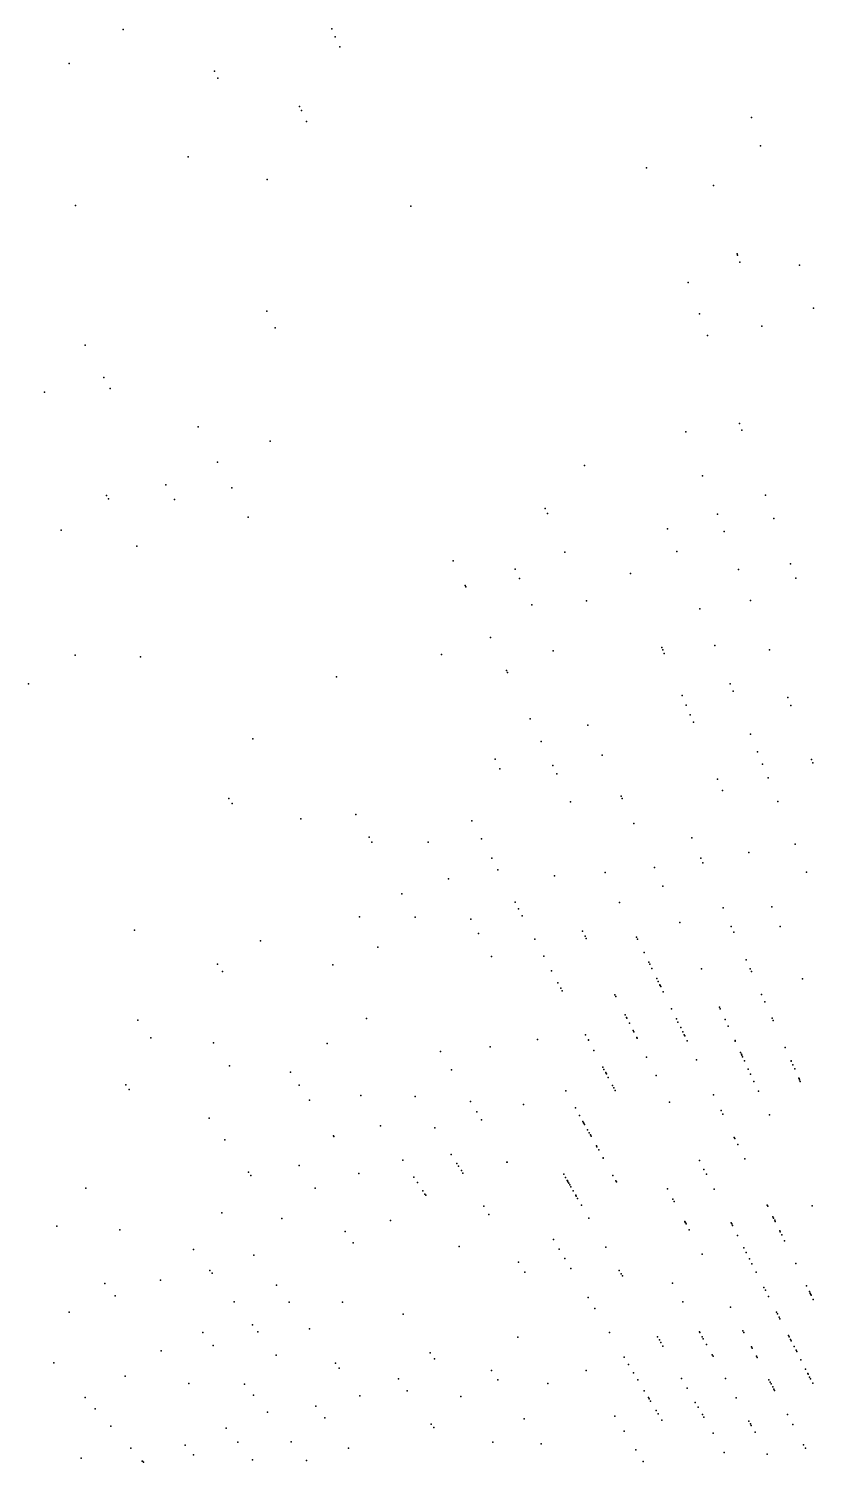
# Model space of a CAD drawing. Header units: metres. Extents: x -4327 to 4266, y -3886 to 3992.
# Drawn here: x -298.2 to -164.5, y 309.5 to 553.8 of the extents above; entities that cross this region are included whole.
import ezdxf

# ---------------------------------------------------------------- set-up
doc = ezdxf.new("R2010")
doc.units = ezdxf.units.M

msp = doc.modelspace()

# ---------------------------------------------------------------- linework, layer by layer
for p in [(-282.1, 553.66, 2460.76), (-246.56, 553.78, 2422.82), (-245.95, 552.41, 2428.09), (-245.19, 550.7, 2454.82), (-291.29, 547.84, 2468.47), (-266.57, 546.56, 2470.51), (-265.98, 545.35, 2470.84), (-252.05, 540.51, 2422.93), (-251.74, 539.86, 2460.42), (-250.85, 537.94, 2428.52), (-175.02, 538.67, 2093.23), (-173.45, 533.82, 2074.4), (-271.04, 531.95, 2471.92), (-257.56, 528.07, 2438.47), (-192.92, 530.04, 2121.29), (-181.49, 527.07, 2096.4), (-290.26, 523.65, 2467.14), (-233.09, 523.53, 2378.43), (-177.47, 515.42, 2096.02), (-177.39, 515.17, 2099.71), (-176.98, 514, 2080.92), (-166.85, 513.51, 2090.14), (-185.81, 510.51, 2098.31), (-164.47, 506.18, 2088.5), (-257.65, 505.67, 2419.07), (-183.87, 505.19, 2085.83), (-256.2, 502.83, 2441.37), (-182.53, 501.49, 2098.97), (-173.23, 503.09, 2092.67), (-288.59, 499.85, 2478.43), (-285.41, 494.34, 2475.54), (-295.52, 491.82, 2463.82), (-284.34, 492.48, 2478.6), (-177.07, 486.49, 2088.54), (-269.34, 485.91, 2439.8), (-186.2, 485.06, 2096.06), (-176.65, 485.34, 2103.26), (-257.06, 483.47, 2447.75), (-266.03, 479.93, 2446.72), (-203.46, 479.32, 2090.89), (-183.34, 477.61, 2088.25), (-284.94, 474.22, 2479.53), (-274.84, 476.04, 2444.72), (-263.61, 475.56, 2455.78), (-172.63, 474.29, 2094.8), (-284.61, 473.66, 2476.6), (-273.39, 473.53, 2456.89), (-210.16, 472.02, 2089.31), (-260.82, 470.53, 2442.45), (-209.77, 471.14, 2090.32), (-180.83, 471.07, 2099.21), (-171.19, 470.34, 2087.33), (-292.66, 468.35, 2481.54), (-189.32, 468.58, 2097.48), (-179.68, 468.08, 2101), (-279.77, 465.62, 2206.88), (-206.84, 464.57, 2090.54), (-187.75, 464.71, 2100.28), (-225.88, 463.12, 2207.15), (-168.37, 462.58, 2093.14), (-215.3, 461.7, 2089.29), (-214.54, 460.08, 2086.89), (-195.65, 460.92, 2093.19), (-177.21, 461.65, 2092.36), (-167.48, 460.14, 2107.87), (-223.83, 458.91, 2079.23), (-223.72, 458.69, 2088.04), (-212.45, 455.6, 2081.4), (-203.15, 456.28, 2092.98), (-183.8, 454.93, 2081.19), (-175.16, 456.32, 2093.7), (-219.5, 450.05, 2083.17), (-227.84, 447.16, 2092.92), (-208.8, 447.78, 2116.34), (-190.31, 448.33, 2101.81), (-190.14, 447.94, 2084.45), (-189.88, 447.33, 2102.31), (-181.27, 448.66, 2083.03), (-171.94, 447.91, 2101.68), (-290.32, 447.05, 2464.77), (-279.15, 446.73, 2448.73), (-245.73, 443.31, 2088.63), (-216.76, 444.43, 2118.05), (-216.59, 444.07, 2116.34), (-298.22, 442.13, 2485.68), (-186.84, 440.18, 2099.99), (-178.63, 442.12, 2104.66), (-178.14, 440.9, 2104.19), (-168.84, 439.84, 2090.06), (-186.12, 438.48, 2102.46), (-168.3, 438.43, 2099.36), (-212.73, 436.17, -124.51), (-202.88, 435.08, 2102.9), (-185.44, 436.87, 2105.42), (-184.9, 435.59, 2093.95), (-260.03, 432.76, 2090.4), (-175.17, 433.56, 2101.1), (-210.86, 432.33, 2096.53), (-200.49, 429.96, 2093.93), (-173.97, 430.58, 2097.45), (-218.73, 429.28, 2084.29), (-217.91, 427.66, 2097.28), (-208.86, 428.22, 2097.57), (-173.11, 428.46, 2097.96), (-164.76, 429.23, 2098.22), (-164.55, 428.66, 2100.91), (-208.18, 426.82, 2090.75), (-180.78, 425.89, 2084.27), (-172.16, 426.12, 2102.87), (-197.25, 423.01, 2091.81), (-179.97, 423.97, 2096.5), (-264.08, 422.62, 2103.53), (-263.53, 421.73, 2094.01), (-205.85, 422.05, 2099.12), (-197.07, 422.61, 2089.86), (-170.54, 422.09, 2099.46), (-251.83, 419.12, 2094.43), (-242.43, 419.9, 2082.04), (-222.68, 418.79, -118.95), (-195.07, 418.34, 2106.52), (-240.2, 416.04, 2093.85), (-221.06, 415.75, 2115.74), (-185.17, 415.91, 2094.08), (-239.71, 415.19, 2094.84), (-230.13, 415.17, 2095.15), (-175.49, 413.43, 2093.36), (-167.59, 414.8, 2101.92), (-219.28, 412.41, 2115.04), (-218.25, 410.47, 2083.52), (-191.57, 410.83, 2085.04), (-183.62, 412.41, 2104.12), (-183.28, 411.65, 2105.83), (-226.67, 408.93, 2095.47), (-208.61, 409.42, 2108), (-199.97, 410, 2098.24), (-165.66, 410.03, 2083.33), (-234.62, 406.38, 2097.66), (-190.1, 407.67, 2096.54), (-215.31, 404.95, 2115.1), (-214.72, 403.83, 2114.86), (-197.49, 404.9, 96.66), (-179.85, 403.95, 2088.71), (-171.56, 404.17, 2090.9), (-241.82, 402.45, 2098.88), (-232.33, 402.41, 2098.68), (-222.86, 402.05, 2086.97), (-214.08, 402.63, 2097.5), (-187.22, 401.5, 2087), (-178.45, 400.8, 2100.67), (-170.12, 400.79, 2101.88), (-280.2, 400.17, 2108.14), (-258.68, 398.34, 2096.37), (-221.52, 399.62, 2090.65), (-211.96, 398.64, 2098.74), (-203.81, 400, 2092.38), (-203.39, 399.17, 2104.85), (-203.17, 398.75, 2097.03), (-194.59, 398.97, 95.24), (-194.44, 398.66, 124.7), (-178.02, 399.84, 2089.91), (-238.71, 397.28, 2087.93), (-193.32, 396.37, 105.75), (-266.02, 394.39, 2094.4), (-246.35, 394.25, 2094.27), (-219.32, 395.66, 2119.77), (-210.42, 395.74, 2105.83), (-192.5, 394.69, 95.97), (-192.35, 394.38, 100.93), (-191.99, 393.63, 101.23), (-183.52, 393.57, 2090.63), (-175.92, 395.11, 2087.92), (-175.23, 393.57, 2102.82), (-265.16, 393.12, 2092.96), (-209.08, 393.22, 2098), (-208.01, 391.2, 2092.87), (-191.15, 391.91, 87.6), (-190.9, 391.41, 46.85), (-175.02, 393.1, 2094.51), (-166.34, 391.88, 2089.57), (-207.51, 390.28, 2099.22), (-207.28, 389.83, 2091.15), (-198.28, 389.14, 2091.13), (-198.15, 388.89, 2107.02), (-190.63, 390.86, 50.15), (-190.61, 390.81, 91.06), (-190.58, 390.76, 48.93), (-190.49, 390.55, 52.99), (-190.06, 389.68, 95.74), (-173.28, 389.19, 2091.04), (-188.65, 386.78, 43.21), (-180.48, 387.04, 48.07), (-180.35, 386.77, 52.75), (-172.73, 387.97, 2090.3), (-279.61, 384.85, 2110.3), (-240.63, 385.09, 2099.71), (-196.55, 385.75, 51.6), (-196.32, 385.29, 2081.81), (-196.26, 385.18, 43.65), (-195.82, 384.32, 35.01), (-187.8, 385.04, 34.07), (-187.54, 384.51, 35.2), (-187.08, 383.57, 41.21), (-179.5, 384.93, 56.74), (-178.97, 383.81, 2102.02), (-171.48, 385.16, 2092.7), (-171.3, 384.75, 2090.5), (-277.42, 381.83, -81.76), (-211.49, 381.54, 2100.17), (-203.3, 382.35, 2096.24), (-202.82, 381.46, 2091.34), (-202.8, 381.41, 2091.1), (-195.17, 383.05, 30.65), (-195.06, 382.83, 42.44), (-194.58, 381.89, 34.56), (-194.54, 381.8, 41.38), (-194.51, 381.75, 44.44), (-186.73, 382.85, 36.21), (-186.49, 382.35, 42.25), (-186.4, 382.18, 44.11), (-185.99, 381.33, 2105.94), (-177.82, 381.34, 2094.4), (-177.79, 381.27, 33.22), (-266.74, 380.95, 2095), (-247.33, 380.85, 2110.96), (-228.03, 379.51, 2091.4), (-219.56, 380.28, 2096.76), (-201.86, 379.64, 36.32), (-176.88, 379.33, 37.88), (-176.74, 379.02, 36.01), (-176.67, 378.86, 43.13), (-169.27, 380.18, 2089.2), (-264.01, 377.04, 2084.28), (-226.14, 376.36, 2090.9), (-200.35, 376.81, 20.38), (-200.16, 376.45, 18.27), (-192.88, 378.55, 2079.54), (-184.41, 378.09, 2082.18), (-176.53, 378.57, 43.79), (-176.22, 377.9, 43.71), (-175.57, 376.5, 36.23), (-168.26, 377.92, 43.82), (-168.23, 377.86, 2094.3), (-167.96, 377.24, 41.24), (-167.96, 377.24, 41.24), (-167.65, 376.55, 2093.05), (-281.67, 373.79, 2103.05), (-253.6, 375.98, 2097.02), (-252.12, 373.78, 2095.8), (-199.86, 375.89, 21.26), (-199.78, 375.72, 13.58), (-199.75, 375.68, 3.13), (-199.44, 375.08, 19.36), (-191.27, 375.39, 2091.23), (-175.16, 375.63, 2092.6), (-174.59, 374.4, 2085.73), (-166.94, 374.96, 35.8), (-166.9, 374.87, 33.98), (-166.82, 374.69, 36.22), (-166.7, 374.41, 39.58), (-281.08, 373.01, 2104.03), (-241.59, 372.02, 2089.69), (-232.33, 371.81, 2099.21), (-206.64, 372.78, 2092.02), (-198.7, 373.7, 3.12), (-198.49, 373.3, 13.49), (-198.24, 372.83, 2090.02), (-181.5, 372.13, 2090.39), (-173.81, 372.75, 2094.5), (-250.37, 371.19, 2098.01), (-222.89, 370.95, 2089.15), (-221.84, 369.21, 2090.84), (-213.89, 370.47, 2082.26), (-205.02, 369.87, -17.42), (-188.97, 370.87, 2095.56), (-180.19, 369.44, 2093.28), (-267.47, 368.15, 2093.11), (-238.24, 366.85, 2088.69), (-229, 366.48, 2097.7), (-221.03, 367.86, 2094.74), (-204.32, 368.6, -26.12), (-203.76, 367.59, 2103.93), (-203.62, 367.34, -32.48), (-203.59, 367.28, -21.89), (-203.47, 367.07, -16.15), (-179.88, 368.82, 2083.73), (-171.94, 368.73, 2090.02), (-264.79, 364.45, 2094.09), (-246.28, 365.13, 2086.01), (-246.2, 365, 2085.28), (-202.97, 366.17, -22.28), (-202.96, 366.15, -17.48), (-202.66, 365.61, -28.66), (-202.48, 365.28, -60.44), (-202.36, 365.06, -17.2), (-177.94, 364.82, 22.05), (-177.87, 364.68, 20.27), (-226.18, 361.97, 2100.83), (-201.44, 363.41, -35.32), (-201.35, 363.25, -37.36), (-201.05, 362.71, 2093.83), (-177.36, 363.63, 18.44), (-177.35, 363.63, 12.03), (-252.13, 360.08, 2098.97), (-234.43, 360.99, 2089.37), (-225.21, 360.41, -133.62), (-224.93, 359.96, -134.47), (-224.46, 359.21, -137.24), (-216.71, 360.66, 2094.4), (-216.68, 360.62, 2094.16), (-200.3, 361.35, -22.22), (-200.28, 361.31, -77.15), (-183.89, 360.9, -23.78), (-183.11, 359.37, 2090.19), (-176.17, 361.19, 2088.69), (-260.76, 358.91, 2095.56), (-260.36, 358.36, 2086.75), (-241.94, 358.68, 2100.15), (-232.54, 358.08, 2089.83), (-231.95, 357.17, 2090.31), (-224.2, 358.79, -124.44), (-207.02, 358.58, -68.94), (-206.71, 358.03, -71.15), (-206.71, 358.03, -58.22), (-206.43, 357.54, -53.09), (-206.4, 357.49, -47.37), (-206.29, 357.31, -67.08), (-206.29, 357.31, -51.23), (-206.13, 357.03, -67.49), (-205.97, 356.75, -56.18), (-198.63, 358.34, -73.51), (-198.13, 357.44, -77.71), (-198.04, 357.26, -76.05), (-182.7, 358.57, -21.42), (-288.46, 356.22, 2119.5), (-249.41, 356.2, 2099.19), (-231.03, 355.75, 2087.85), (-230.68, 355.21, 2090.53), (-230.54, 355, 2089.3), (-205.8, 356.46, -69.92), (-205.41, 355.78, -74.4), (-204.96, 355, -69.4), (-204.93, 354.95, -68.24), (-204.87, 354.85, -51.78), (-204.65, 354.47, -56.96), (-189.34, 356.09, -46.73), (-188.4, 354.32, -39.63), (-181.4, 356.02, 2107.71), (-265.27, 352.02, 2093.35), (-220.66, 353.13, 2102.41), (-220.66, 353.13, 2090.43), (-203.99, 353.32, -71.82), (-188.21, 353.96, -43.57), (-172.32, 353.3, 2104.86), (-172.24, 353.14, -119.77), (-164.69, 353.18, 2099.39), (-293.44, 349.71, 2105.32), (-255.04, 351.03, 2088.91), (-236.56, 350.72, 2088.08), (-219.79, 351.73, 2094.07), (-202.72, 351.12, -68.87), (-186.38, 350.52, -44.68), (-186.29, 350.35, -83.55), (-186.27, 350.33, -44.44), (-186.17, 350.14, -41.79), (-186.17, 350.13, -44.19), (-178.5, 350.32, -49.26), (-178.39, 350.11, -47.05), (-178.25, 349.83, -45.49), (-171.35, 351.32, 2105.78), (-171.24, 351.1, -21.86), (-171.06, 350.73, -114.78), (-170.95, 350.5, 2094.51), (-282.68, 349.08, 2093.6), (-244.27, 348.85, 2090.31), (-242.91, 346.9, 2090.28), (-208.78, 347.48, 2094.63), (-185.63, 349.12, -47.56), (-177.37, 348.12, 2098.44), (-170.2, 348.96, -24.07), (-170.1, 348.75, -23.84), (-169.84, 348.23, -132.58), (-169.36, 347.23, -135.03), (-270.11, 345.73, 2100.67), (-259.82, 344.79, 2089.87), (-224.85, 346.24, 2090.37), (-207.78, 345.8, -107.51), (-199.86, 346.16, 2095.98), (-183.41, 344.94, -53.06), (-176.31, 346.02, -45.43), (-175.92, 345.26, -125.32), (-267.35, 342.2, 2090.63), (-214.72, 343.62, 2093.65), (-206.82, 344.2, 2099.44), (-205.79, 342.49, -106.48), (-197.55, 342.16, 2096.6), (-175.36, 344.17, -71.05), (-174.93, 343.32, -129.51), (-167.48, 343.38, -132.13), (-285.25, 339.95, 2107.54), (-275.77, 340.55, 2081.12), (-266.96, 341.7, 2093.31), (-255.96, 339.67, 2111.08), (-213.63, 341.89, 2083.1), (-197.23, 341.62, 2087.05), (-197.02, 341.25, 2097.31), (-188.48, 340.03, 2100.83), (-174.2, 341.89, 2092.61), (-165.63, 339.59, 2092.67), (-283.49, 337.85, 2094.57), (-202.84, 337.59, 2089.97), (-172.88, 339.3, -73.05), (-172.63, 338.8, -135), (-172.09, 337.74, 2092.95), (-165.14, 338.58, -49.91), (-165.01, 338.32, 2091.4), (-164.99, 338.27, -17.15), (-164.91, 338.11, 7.28), (-164.9, 338.09, -50.25), (-164.84, 337.96, -51.28), (-164.48, 337.24, -36.65), (-291.29, 335.09, 2097.27), (-263.17, 336.84, 2092.28), (-253.79, 336.79, 2093.19), (-244.7, 336.8, 2101.92), (-234.4, 334.76, 2105.46), (-201.7, 335.68, -113.57), (-186.7, 336.82, 2100.23), (-178.6, 335.91, 2100.58), (-170.73, 335.07, -77.69), (-170.59, 334.8, -79.12), (-260.09, 332.9, 2091), (-170.29, 334.22, -25.92), (-170.16, 333.95, -135.38), (-268.51, 331.59, 2094.23), (-259.17, 331.72, 2089.52), (-250.35, 332.23, 2094.34), (-214.84, 330.82, 2105.87), (-199.24, 331.59, -115.62), (-191.04, 330.89, 2090.11), (-190.72, 330.34, 2099.63), (-190.47, 329.9, 2090.32), (-183.86, 331.7, -110.43), (-183.83, 331.64, -111.53), (-183.42, 330.9, -113.53), (-183.23, 330.56, 2086.8), (-176.48, 331.91, -133), (-176.33, 331.63, -136.13), (-168.69, 331.08, -133.98), (-168.6, 330.89, -122.35), (-168.37, 330.44, -29.09), (-168.25, 330.22, -29.07), (-275.65, 328.51, 2087.4), (-266.76, 329.42, 2092.24), (-256.05, 327.73, 2105.82), (-229.76, 328.13, 2094.29), (-196.71, 327.39, 2102.34), (-190.11, 329.28, 2099.35), (-182.67, 329.55, -119.37), (-181.71, 327.81, 2095.5), (-181.57, 327.57, 2087.42), (-175.02, 329.16, -132.82), (-174.91, 328.95, -132.73), (-174.17, 327.56, -121.1), (-167.75, 329.23, -57.8), (-167.42, 328.58, -60.78), (-167.31, 328.36, -60.74), (-293.93, 326.45, 2091.87), (-245.94, 326.37, 2093.23), (-245.31, 325.54, 2093.95), (-229.05, 327.12, 2094.01), (-219.32, 325.15, 2093.83), (-203.18, 325.16, 2097.49), (-195.99, 326.18, 2101.07), (-174.05, 327.34, -134.13), (-166.59, 326.94, -123.78), (-165.78, 325.37, -64.08), (-281.79, 324.17, 2084.97), (-270.94, 322.9, 2110.06), (-261.43, 322.83, 2091.39), (-235.2, 323.73, 2092.08), (-218.25, 323.56, 2096.23), (-209.71, 322.92, 2087.03), (-195.13, 324.76, -117.76), (-194.4, 323.54, -108.57), (-186.94, 323.78, -115.31), (-179.47, 323.77, 2096.06), (-172.04, 323.55, -57.94), (-171.83, 323.17, -59.1), (-171.65, 322.84, -59.85), (-165.4, 324.61, -129.8), (-165.35, 324.51, -33.57), (-165.1, 324.02, -64.02), (-164.95, 323.74, -62.94), (-164.55, 322.96, -65.03), (-288.59, 320.51, 2093.54), (-259.88, 320.93, 2096.98), (-241.76, 320.82, 2094.07), (-233.71, 321.67, 2097.39), (-224.57, 320.72, 2096.5), (-193.3, 321.7, -115.75), (-192.58, 320.51, -119.35), (-192.45, 320.3, -116.81), (-185.97, 322.11, 2092.7), (-177.65, 320.48, 2088.09), (-171.4, 322.36, -63.04), (-171.19, 321.95, 2098.05), (-171.07, 321.74, -64.15), (-286.89, 318.63, 2092.78), (-257.52, 318.02, 2083.95), (-249.28, 319.07, 2092.18), (-192.22, 319.9, -115.77), (-191.26, 318.31, -120.77), (-190.93, 317.75, 2099.02), (-184.59, 319.71, -108.37), (-184.11, 318.88, 2091.59), (-183.38, 317.63, -117.07), (-168.89, 317.65, 2103.96), (-284.2, 315.63, 2084.67), (-264.58, 315.32, 2096.22), (-247.73, 317.07, 2097.5), (-229.59, 316.01, 2097.95), (-229.16, 315.42, 2094.01), (-213.75, 316.9, 2091.1), (-198.31, 317.36, 2092.3), (-190.27, 316.66, 2098.48), (-183.13, 317.19, -118.67), (-175.44, 316.5, 2088.89), (-175.18, 316.03, -69.73), (-175.04, 315.79, 2084.21), (-167.99, 315.94, -53.18), (-262.56, 312.91, 2098.36), (-253.47, 313, 2093.36), (-219.1, 312.91, 2109.19), (-196.72, 314.82, 2101.97), (-181.55, 314.45, 2089.18), (-174.39, 314.61, -67.58), (-280.82, 311.88, -104.52), (-271.56, 312.39, -108.86), (-270.14, 310.76, 2096.96), (-243.69, 311.91, 2094.17), (-210.88, 312.64, 2088.73), (-194.73, 311.64, 2087.4), (-179.65, 311.16, 2094.4), (-172.33, 310.89, 2085.68), (-166.14, 312.47, 2104.2), (-165.83, 311.88, 2086.31), (-289.26, 310.19, 2087.6), (-278.86, 309.71, -106.93), (-278.83, 309.67, -110.07), (-278.66, 309.49, -102.99), (-260.05, 309.92, 2090.46), (-250.88, 309.81, 2109.16), (-193.47, 309.62, 2093.91)]:
    msp.add_point(p)

doc.saveas('drawing.dxf')
